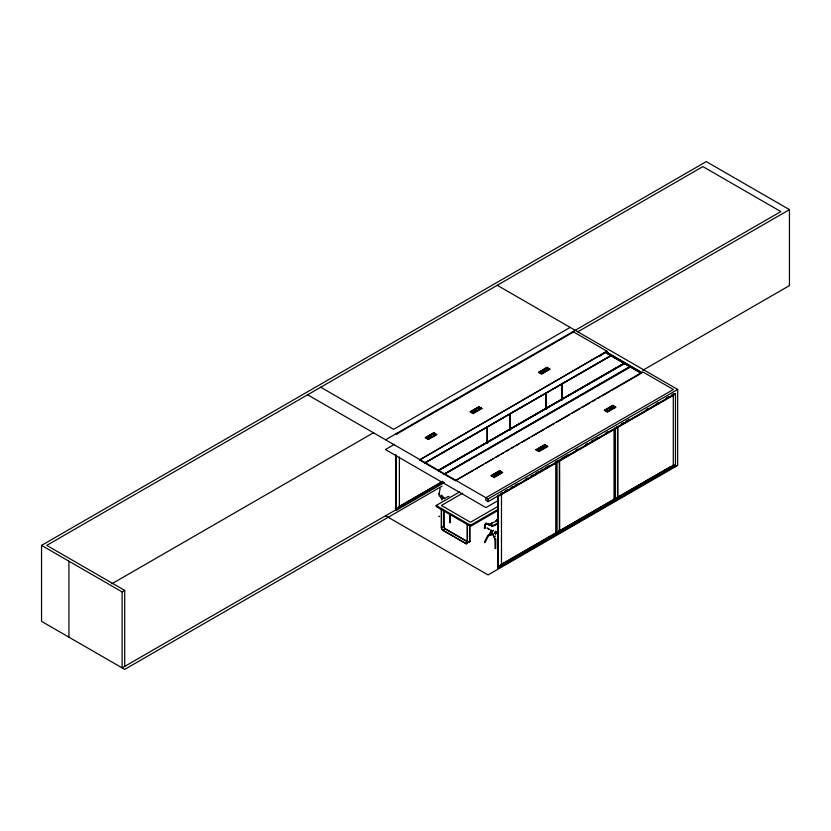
<?xml version="1.0" encoding="UTF-8"?>
<svg xmlns="http://www.w3.org/2000/svg" width="831" height="831" viewBox="0 0 831 831"><rect width="100%" height="100%" fill="white"/><g stroke="black" fill="none" stroke-linecap="round" stroke-linejoin="round"><path stroke-width="1.25" d="M449.664 522.502L450.246 522.73L449.831 522.377M491.1 530.24L490.581 531.227M495.318 535.995L495.525 536.369M495.38 548.553L495.692 548.647M495.037 533.72L495.743 533.772L495.806 531.383M495.245 531.923L495.806 531.747M439.038 516.217L439.578 516.373L439.059 516.622M488.773 535.216L488.929 535.278M495.006 538.748L491.225 530.625L494.84 538.862M495.089 531.508C495.64 537.449 495.006 529.461 495.743 533.803M450.288 522.232L450.392 513.703M495.702 548.263L495.806 539.735M491.194 530.864L491.401 530.884M495.66 533.564L495.141 533.18L495.775 533.481M495.027 533.658L495.089 532.619M495.141 533.222L495.712 533.201M495.266 539.444L495.816 539.111M491.121 531.3L491.131 531.061M484.566 542.664L484.702 542.685M491.204 530.926L490.82 530.687M427.913 437.366L428.889 437.76L427.685 437.48M430.645 435.808L431.32 436.441M433.886 434.416L432.889 434.738L434.114 434.54M475.239 410.161L476.371 410.379L475.779 409.901M487.111 523.603L485.47 523.707L484.494 527.851M494.632 475.654L493.77 475.976L493.749 475.394M499.119 472.33L499.005 472.974M499.836 472.413L499.327 473.016L498.725 472.444M540.836 372.33L541.916 372.039M542.092 372.174L540.836 372.309M546.466 369.577L546.549 368.974M546.424 369.587L547.297 369.431L546.84 368.964M539.049 450.038L539.631 449.571M541.033 448.241L541.739 447.836L541.095 448.075M543.993 446.985L544.076 446.372M544.118 447.047L544.793 446.455M607.149 410.639L607.908 410.379M610.214 409.091L609.383 408.53M610.421 408.883L609.31 408.738M612.655 406.889L612.042 407.46M484.618 527.405L485.418 527.114M484.483 527.747L485.751 523.26L487.226 523.904M484.816 527.643L484.826 528.163L485.657 527.436L484.795 528.101L485.127 526.335M440.129 488.545L439.048 494.248M439.267 492.939L439.08 495.806L442.435 498.455M495.733 533.72L495.743 531.476M485.242 524.662L485.356 524.101M485.159 526.387L485.294 525.566M484.93 526.127L485.086 525.358M485.325 525.618L485.449 524.87M490.986 530.136L490.508 531.051L491.1 530.199M485.481 524.922L485.595 524.351M485.626 524.403L485.99 523.54M498.382 518.347L496.128 521.245M497.956 519.562L498.361 518.689M484.515 541.968L487.828 535.33M488.898 535.133L490.716 531.497M485.044 542.352L488.524 535.85M485.792 523.291L486.177 523.177M543.754 370.543L544.263 371.177M496.034 474.262L497.27 474.231M541.033 448.023L541.48 448.543M606.713 410.109L607.16 410.628M611.98 407.45L612.956 406.972M485.782 523.997L486.748 523.644M497.281 520.102L498.174 518.482L495.328 521.639L496.626 520.736M496.793 520.59L497.302 520.04M489.085 534.873L493.261 530.323M489.23 535.019L493.396 530.469M497.634 523.063L494.31 525.4L490.498 525.421M497.852 523.26L495.453 525.213L492.752 525.909M497.655 523.115L493.978 525.462L489.843 525.026M485.221 527.311L484.317 528.059L485.917 523.385L492.793 525.961M472.642 411.553L473.514 411.397M475.29 410.078L475.934 409.87M543.588 370.543L544.357 370.491M544.097 371.156L544.637 370.958M538.987 449.384L538.384 449.633L539.215 450.07M487.111 443.162L487.195 427.664L487.34 443.162M510.037 429.928L510.151 414.42L510.265 429.928M545.811 409.278L545.915 393.769L546.029 409.278M562.026 399.908L562.14 384.4L562.255 399.908M599.286 356.603L606.983 351.201L573.006 331.579M444.356 498.673L445.696 497.811M442.061 486.177L124.712 669.391L41.55 621.37L41.55 545.396L706.288 161.609L789.45 209.63L789.45 285.604L642.768 370.294M111.925 583.746L373.701 432.619M570.159 327.393L393.624 429.315L320.724 387.225M41.55 545.396L122.115 591.901L124.712 590.394L124.712 666.379M385.584 439.786L780.839 211.593L702.881 166.584L46.765 545.396L124.712 590.394M573.743 331.881L396.221 434.364L395.598 434.011M577.825 331.808L789.45 209.63M394.372 444.377L385.407 449.55L485.938 507.596L498.268 500.48M425.327 437.667L433.938 432.702L436.95 434.551L428.339 439.526L425.327 437.781L433.938 432.702M470.284 411.719L478.895 406.743L481.918 408.478L478.895 406.858L470.284 411.719L473.296 413.568L470.284 411.823M538.55 372.309L547.162 367.333L550.174 369.182L541.563 374.158L538.55 372.413L547.162 367.333M426.313 437.667L433.938 433.273L435.963 434.551L428.339 438.955L426.313 437.781L433.938 433.273M471.27 411.719L478.895 407.315L480.92 408.478L473.296 412.997L471.27 411.719L473.296 412.882L480.92 408.478M539.537 372.309L547.162 367.904L549.187 369.182L541.563 373.586L539.537 372.413L547.162 367.904M471.27 411.823L478.895 407.419L480.92 408.592M473.296 413.568L481.918 408.478M606.983 351.201L419.562 459.959L424.807 462.992L611.408 355.388M419.562 459.959L606.079 351.835M424.807 462.992L611.221 355.367M424.807 462.909L610.982 355.72L641.366 373.264L610.982 355.72M424.994 463.096L438.082 470.658L624.071 363.282M438.082 470.658L624.143 363.23M438.082 470.46L624.445 363.49M438.456 470.678L624.517 363.448M438.456 470.865L444.097 474.127L630.085 366.388L630.469 366.98M444.097 474.127L630.438 366.544M444.097 473.763L444.492 474.356L630.833 366.772M399.077 506.526L442.726 481.315M399.296 506.65L442.954 481.45M442.227 482.323L396.221 508.884L395.598 508.53M395.681 509.933L122.115 667.885L122.115 591.901M397.924 508.645L400.189 507.336M402.412 506.048L405.788 504.105M408.031 502.807L410.275 501.509M412.508 500.22L415.884 498.278M418.107 496.99L424.859 493.095M428.173 491.173L434.966 487.257M395.598 454.692L395.598 509.985L396.221 510.348L444.471 482.489M444.492 474.356L455.388 480.64L473.317 470.294M475.55 468.996L483.393 464.477M485.636 463.179L493.479 458.65M495.723 457.362L499.078 455.419M501.322 454.121L503.565 452.833M505.809 451.534L509.164 449.592M511.408 448.304L513.651 447.005M515.885 445.717L519.25 443.775M521.494 442.476L529.337 437.947M531.57 436.659L543.9 429.544M546.133 428.245L553.986 423.717M556.219 422.428L569.671 414.669M571.905 413.371L579.747 408.842M581.991 407.554L589.833 403.025M592.077 401.726L595.432 399.784M597.676 398.496L599.92 397.197M602.153 395.909L609.996 391.38M612.239 390.082L640.254 373.919M641.366 373.181L641.802 372.465L605.976 351.783L641.802 372.932M498.423 510.234L470.481 526.366L436.192 506.567L436.192 505.477L459.668 491.921M491.121 475.664L499.743 470.689L502.755 472.538L494.144 477.513L491.121 475.768L499.743 470.689M536.088 449.706L544.7 444.73L547.712 446.476L539.101 451.555L536.088 449.706L539.101 451.555M604.345 410.296L612.956 405.32L615.979 407.169L607.357 412.145L604.345 410.4L612.956 405.435M536.088 449.81L544.7 444.845L547.712 446.579M492.118 475.664L499.743 471.26L501.768 472.538L494.144 476.942L492.118 475.768L499.743 471.26M537.075 449.706L544.7 445.302L546.725 446.476L539.101 450.984L537.075 449.706L539.101 450.869L546.725 446.476L544.7 445.416L537.075 449.81M605.332 410.296L612.956 405.892L614.992 407.169L607.357 411.574L605.332 410.4L612.956 405.892M462.701 493.178L441.406 505.477L470.481 522.263L498.496 506.079M307.626 394.787L488.046 498.943L677.681 389.459L677.681 465.433L488.046 574.927L385.584 515.771M467.438 524.444L467.438 542.612A2.555 1.475 60 0 1 467.23 543.464L466.492 543.858A1.984 1.143 60 0 1 465.911 543.661L442.881 530.365A1.984 1.143 60 0 1 442.289 529.887L441.552 528.641A2.555 1.475 60 0 1 441.354 527.55L443.754 526.168L443.754 510.598M467.251 524.548L467.251 542.508A2.244 1.298 60 0 1 467.074 543.256L466.575 543.588A1.766 1.018 60 0 1 465.911 543.432L442.881 530.136A1.766 1.018 60 0 1 442.206 529.524L441.718 528.609A2.244 1.298 60 0 1 441.541 527.654L443.941 526.272L443.941 510.878M500.667 493.614L502.9 492.326M505.144 491.028L507.377 489.739M510.743 487.797L512.976 486.509M515.22 485.211L517.453 483.922M525.296 479.394L527.529 478.105M530.884 476.163L533.128 474.875M535.361 473.577L538.727 471.644M540.96 470.346L543.204 469.058M545.437 467.77L548.803 465.827M555.513 461.953L557.757 460.654M561.091 458.722L567.812 454.848M575.644 450.329L577.888 449.031M585.72 444.512L587.964 443.214M591.319 441.282L593.552 439.983M595.796 438.695L598.029 437.397M605.872 432.878L608.105 431.58M621.474 423.862L623.717 422.574M625.951 421.286L629.316 419.343M646.103 409.652L648.336 408.353M656.178 403.835L658.412 402.536M666.254 398.018L668.488 396.719M671.843 394.787L674.086 393.489M455.388 480.64L642.81 371.883L673.359 389.521L485.938 497.727L485.823 500.407L488.046 501.685L675.458 393.489L675.458 466.721M503.628 492.856L511.46 488.327M513.703 487.039L521.536 482.51M523.779 481.222L531.611 476.693M533.845 475.405L556.24 462.483M558.463 461.195L581.96 447.618M584.203 446.33L592.036 441.812M594.279 440.513L602.111 435.995M604.355 434.696L612.187 430.178M616.602 427.622L672.57 395.317M675.208 394.247L498.309 496.377L497.686 496.024L497.686 567.853L498.309 568.207L675.946 465.651M442.881 530.136L445.281 528.745L467.209 541.407M442.881 530.365L445.281 528.983L467.209 541.646M436.192 505.477L470.481 525.265L498.423 509.133M467.251 542.508L469.65 541.116L469.65 524.444M465.911 543.432L469.837 541.22L469.837 524.361M465.911 543.661L468.31 542.279A1.984 1.143 60 0 0 468.892 542.466L469.629 542.072A2.555 1.475 60 0 0 469.837 541.22M501.166 564.436L556.012 532.775M559.356 530.843L614.202 499.182M617.495 497.27L670.108 466.897M500.272 565.215L556.24 532.9M558.463 531.622L614.431 499.306M616.602 498.049L673.692 465.09M675.208 464.674L498.309 566.804L497.686 566.451M497.686 567.853L499.545 567.5L498.922 565.734M501.166 565.849L503.399 564.55M511.242 560.032L514.597 558.089M516.83 556.791L519.074 555.503M521.307 554.215L524.673 552.272M526.906 550.984L529.15 549.686M531.383 548.398L534.749 546.455M536.982 545.167L543.703 541.282M547.058 539.35L553.778 535.465M561.59 530.957L563.833 529.659M567.189 527.727L569.432 526.428M571.666 525.14L573.909 523.842M577.265 521.91L579.498 520.611M581.742 519.323L583.975 518.035M587.34 516.093L589.574 514.794M591.817 513.506L595.173 511.564M597.416 510.276L599.65 508.988M601.893 507.689L605.248 505.747M607.482 504.459L609.725 503.171M611.959 501.872L615.324 499.94M627.571 492.866L634.282 488.981M642.124 484.463L644.357 483.175M652.2 478.646L654.433 477.358M657.788 475.415L660.032 474.127M662.265 472.829L664.509 471.541M667.864 469.598L670.108 468.31M672.341 467.012L674.585 465.724L675.208 466.077M469.131 542.165L469.473 541.864A2.244 1.298 60 0 0 469.65 541.116M489.708 524.153L490.56 523.727L489.677 524.153M478.282 408.385L477.815 408.717L478.936 408.945M496.294 473.836L496.512 474.543M493.583 475.425L494.487 475.394M446.465 497.395L447.836 496.761M492.44 522.855L491.474 523.291L492.43 522.834M494.476 521.972L493.51 522.439M493.967 525.431L495.307 524.922M494.019 525.691L495.39 525.161M492.897 534.073L489.158 535.351M492.918 534.302L489.179 535.58M448.408 496.554L448.927 496.377M546.372 368.974L547.016 368.954M431.196 436.472L430.365 436.368M606.931 409.995L607.897 410.161M496.294 473.867L496.938 473.847M495.193 532.567L495.577 533.762M478.261 408.343L478.999 408.499M473.244 412.051L473.701 411.542M473.41 412.083L472.787 411.968M538.82 449.363L539.444 449.436M499.099 472.288L499.421 472.32M491.869 525.659L492.752 525.639M491.921 525.909L489.158 524.88M491.931 525.981L489.044 524.61M541.719 447.899L541.864 447.93M490.539 525.337L491.183 525.545M489.002 524.683L489.812 525.099M487.62 523.852L488.285 524.216M488.389 524.527L487.215 523.842M488.254 524.184L489.064 524.631M487.091 523.572L487.641 523.883M489.168 524.943L487.028 523.634M497.26 285.303L677.681 389.459M572.372 331.943L572.995 332.307M605.55 352.5L610.785 355.606L605.643 352.645M672.653 395.005L673.276 395.359L673.276 465.786L672.653 465.433M515.043 365.048L515.667 365.401M514.306 365.474L514.929 365.837M513.049 366.201L513.672 366.554M617.184 427.03L617.807 427.394L617.807 499.223L616.436 499.286L617.059 499.649L617.059 498.247M616.924 427.186L617.547 427.539L617.547 497.966L616.924 497.603M511.813 366.918L512.426 367.271M456.905 398.61L457.528 398.973M456.157 399.046L456.78 399.399M454.973 399.721L455.596 400.085M558.993 460.623L559.616 460.987L559.668 531.383L559.045 531.019L559.616 532.816L558.993 532.453M558.733 460.779L559.356 461.132L559.356 531.56L558.733 531.196M453.736 400.438L454.36 400.802M617.184 497.457L617.807 497.811M556.5 462.784L555.877 462.431L555.877 532.848L556.5 533.211M614.639 499.639L614.016 499.286L614.016 428.858M615.262 499.971L615.875 500.335L615.875 498.922M614.016 500.688L614.639 501.051L614.639 427.809M396.834 433.294L397.457 433.647M500.854 494.196L501.477 494.559L501.477 564.976L500.854 564.623M557.113 533.544L557.736 533.897L557.736 532.494M555.877 534.26L556.5 534.613L556.5 461.382M396.834 507.814L397.457 509.632L396.834 509.268M489.521 529.43L487.195 528.038M489.449 529.617L487.267 528.287M444.481 498.527L441.157 495.162L441.926 500.023M444.398 498.642L441.292 495.276M441.656 499.452L441.261 495.93M494.964 539.735L495.068 548.263M449.55 513.703L449.654 522.232M617.059 426.417L617.059 427.82M615.137 428.931L615.137 499.358M614.992 407.169L607.357 411.574M558.868 460.01L558.868 461.413M558.868 531.84L558.868 533.242M557.736 460.665L557.736 462.067M556.947 462.524L556.947 532.951M549.187 369.182L541.563 373.586M501.768 472.538L494.144 476.942M498.309 494.975L498.309 568.207M488.046 498.943L488.046 501.685M470.481 525.265L470.481 526.366M441.531 508.416L441.531 527.654M441.354 509.393L441.354 527.55M435.963 434.551L428.339 438.955M399.379 457.071L399.379 507.066M396.221 455.056L396.221 510.348M68.942 561.205L68.942 637.19M445.281 528.983A1.984 1.143 60 0 1 444.699 528.495L443.962 527.249A2.555 1.475 60 0 1 443.754 526.168M443.941 526.272A2.244 1.298 60 0 0 444.118 527.228L444.606 528.132A1.766 1.018 60 0 0 445.281 528.745M484.868 527.508L485.387 527.083L484.868 527.508M441.593 499.047L441.438 497.208L441.593 499.047"/></g></svg>
